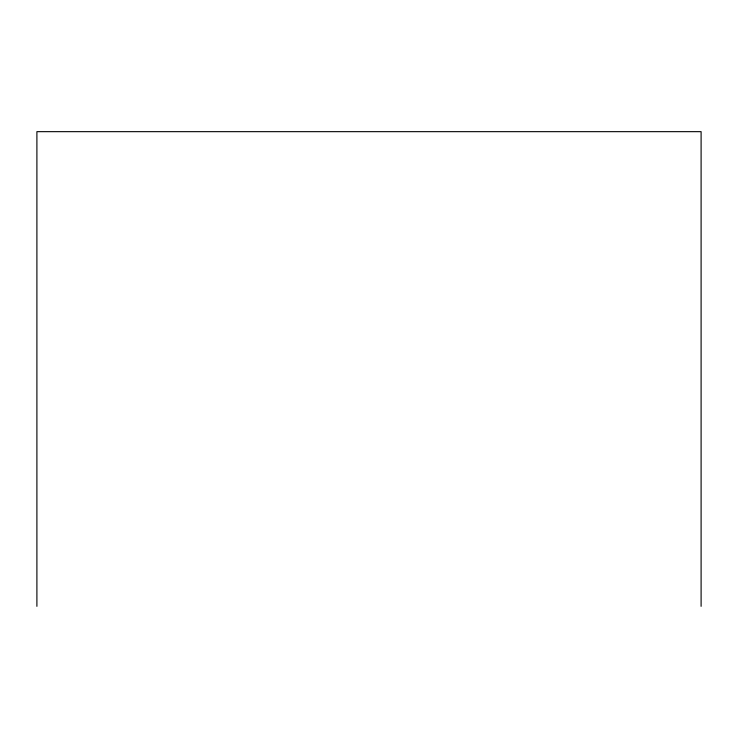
<?xml version="1.0" encoding="UTF-8"?>
<svg xmlns="http://www.w3.org/2000/svg" width="738" height="738" viewBox="0 0 738 738"><rect width="100%" height="100%" fill="white"/><g stroke="black" fill="none" stroke-linecap="round" stroke-linejoin="round"><path stroke-width="1.11" d="M701.1 606.341L701.1 131.659L36.9 131.659L36.9 606.341"/></g></svg>
